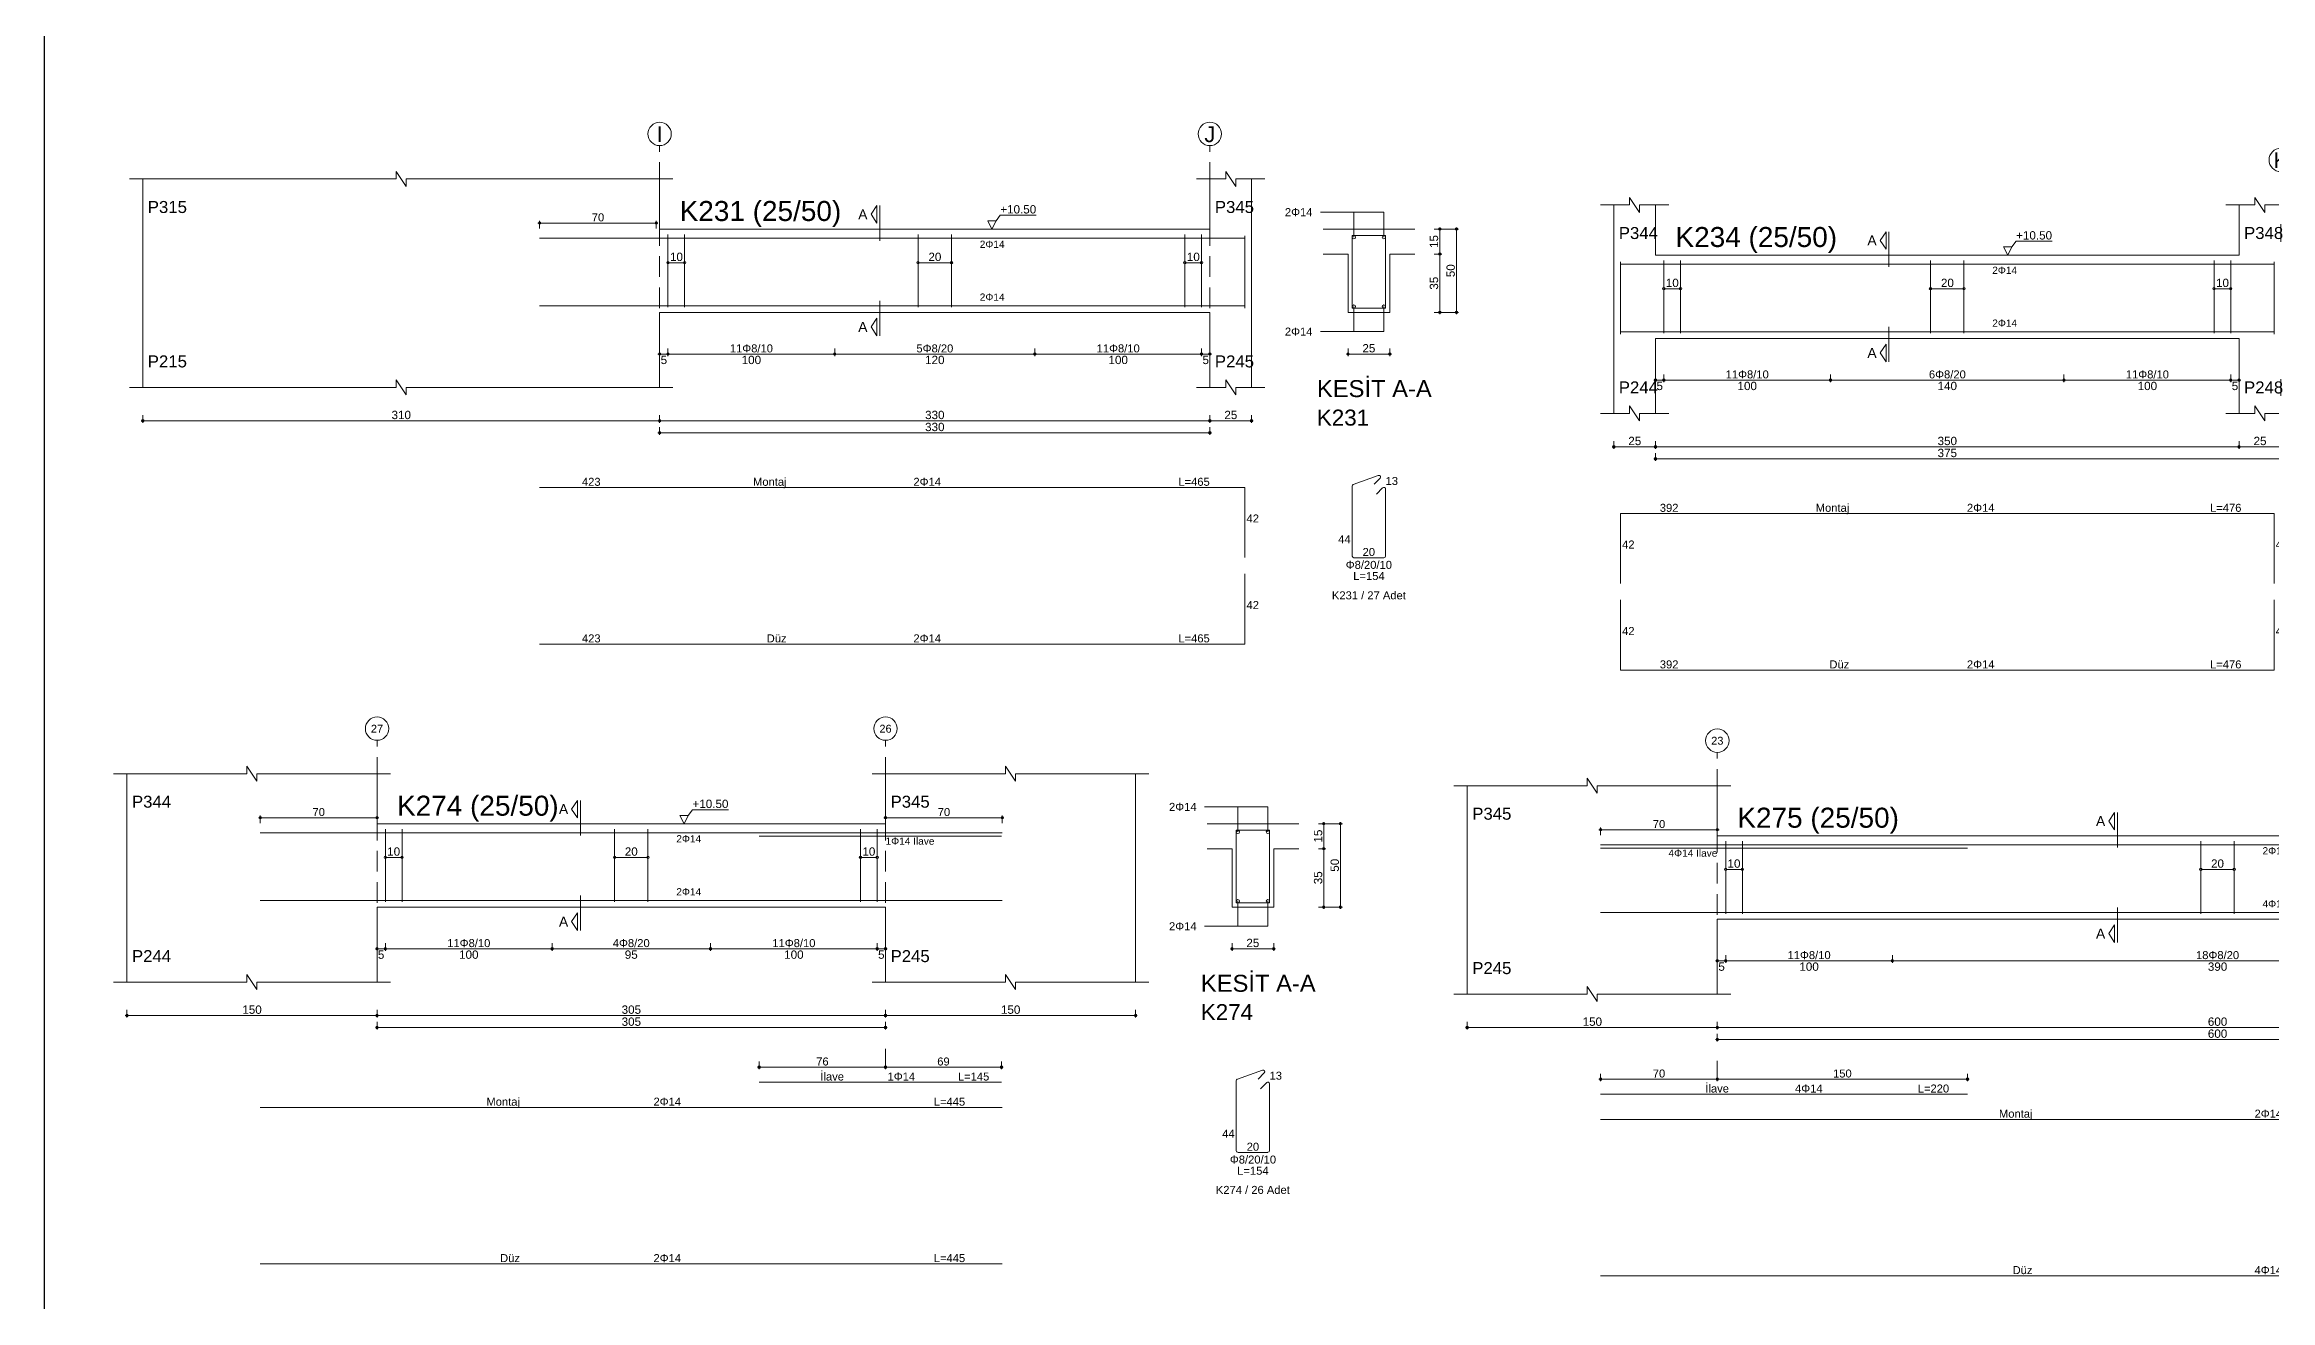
# Model space of a CAD drawing. Header units: millimetres. Extents: x 23801 to 80069, y 9628 to 14137.
# Drawn here: x 56325 to 58328, y 10728 to 11858 of the extents above; entities that cross this region are included whole.
import ezdxf

# ---------------------------------------------------------------- set-up
doc = ezdxf.new("R2010")
doc.units = ezdxf.units.MM
doc.linetypes.add('DASHDOT2', pattern=[12.7, 6.35, -3.175, 0, -3.175])
doc.linetypes.add('DASHED4', pattern=[18.75, 12.5, -6.25])
doc.layers.add('aks', color=251, linetype='DASHDOT2', lineweight=35)
for name, color, linetype in [('Donatı Topl. Uzun. Yazısı', 7, 'Continuous'), ('Donatı Uz. Yazısı', 7, 'Continuous'), ('Donatı Yazısı', 7, 'Continuous'), ('Donatı Çizgisi', 7, 'Continuous'), ('Kiriş', 7, 'Continuous'), ('Standart', 7, 'Continuous'), ('Ölçülendirme', 7, 'Continuous')]:
    doc.layers.add(name, color=color, linetype=linetype)
doc.styles.add('arial_1_18', font='arial.ttf', dxfattribs={"height": 0.2})

# ---------------------------------------------------------------- blocks, each defined once
blk = doc.blocks.new('IDE668Entity7475')
at = {"layer": 'aks', "color": 30, "linetype": 'DASHED4', "lineweight": 5}
for points in [[(15706.7, 2001.7), (15706.7, 2136.7)], [(16036.7, 2001.7), (16036.7, 2136.7)]]:
    blk.add_lwpolyline(points, dxfattribs=at)
at = {"layer": 'aks', "color": 1, "linetype": 'Continuous', "lineweight": 5}
for centre in [(15706.7, 2143.7), (16036.7, 2143.7)]:
    blk.add_circle(centre, 7, dxfattribs=at)
at = {"layer": 'Donatı Çizgisi', "color": 5, "linetype": 'Continuous', "lineweight": 5}
for points in [[(15711.7, 2039.9), (15711.7, 2083.5)], [(15721.7, 2039.9), (15721.7, 2083.5)], [(15861.7, 2039.9), (15861.7, 2083.5)], [(15881.7, 2039.9), (15881.7, 2083.5)], [(16021.7, 2039.9), (16021.7, 2083.5)], [(16031.7, 2039.9), (16031.7, 2083.5)], [(16057.7, 2039.3), (16057.7, 2082.7)], [(16122.1, 2039.2), (16122.1, 2082.8)], [(16122.1, 2082.8), (16142.1, 2082.8)], [(16142.1, 2039.2), (16142.1, 2082.8)], [(15634.7, 2081.3), (16057.7, 2081.3)], [(15634.7, 2040.7), (16057.7, 2040.7)], [(16122.1, 2039.2), (16142.1, 2039.2)], [(16122.7, 1933.4), (16137.7, 1938.9)], [(16135.2, 1933.6), (16138.8, 1937.2)], [(15634.7, 1931.7), (16057.7, 1931.7)], [(16057.7, 1889.7), (16057.7, 1931.7)], [(16122.1, 1890.6), (16122.1, 1932.5)], [(16136.6, 1927.7), (16140.3, 1931.5)], [(16142.1, 1890.6), (16142.1, 1930.7)], [(16123.1, 1889.6), (16141.1, 1889.6)], [(16057.7, 1837.8), (16057.7, 1879.9)], [(15634.7, 1837.8), (16057.7, 1837.8)]]:
    blk.add_lwpolyline(points, dxfattribs=at)
for centre in [(16123.1, 2081.8), (16141.1, 2081.8), (16123.1, 2040.2), (16141.1, 2040.2)]:
    blk.add_circle(centre, 1, dxfattribs=at)
for centre, start, end in [((16138.1, 1937.9), 315, 110), ((16123.1, 1932.5), 110, 180), ((16141.1, 1930.7), 0, 135), ((16123.1, 1890.6), 180, 270), ((16141.1, 1890.6), 270, 0)]:
    blk.add_arc(centre, 1.02, start, end, dxfattribs=at)
at = {"layer": 'Kiriş', "color": 1, "linetype": 'Continuous', "lineweight": 5}
for points in [[(15388.7, 2116.7), (15548.7, 2116.7)], [(15396.7, 1991.7), (15396.7, 2116.7)], [(15548.7, 2116.7), (15548.7, 2121.2)], [(15554.7, 2112.2), (15548.7, 2121.2)], [(15554.7, 2112.2), (15554.7, 2116.7)], [(15554.7, 2116.7), (15714.7, 2116.7)], [(15706.7, 2086.7), (15706.7, 2116.7)], [(16028.7, 2116.7), (16046.2, 2116.7)], [(16036.7, 2086.7), (16036.7, 2116.7)], [(16046.2, 2116.7), (16046.2, 2121.2)], [(16052.2, 2112.2), (16046.2, 2121.2)], [(16052.2, 2116.7), (16069.7, 2116.7)], [(16052.2, 2112.2), (16052.2, 2116.7)], [(16061.7, 1991.7), (16061.7, 2116.7)], [(15706.7, 2086.7), (16036.7, 2086.7)], [(16104.6, 2086.7), (16159.6, 2086.7)], [(16104.6, 2071.7), (16119.6, 2071.7)], [(16119.6, 2036.7), (16119.6, 2071.7)], [(16144.6, 2071.7), (16159.6, 2071.7)], [(16144.6, 2036.7), (16144.6, 2071.7)], [(15706.7, 2036.7), (16036.7, 2036.7)], [(15706.7, 1991.7), (15706.7, 2036.7)], [(16036.7, 1991.7), (16036.7, 2036.7)], [(16119.6, 2036.7), (16144.6, 2036.7)], [(15388.7, 1991.7), (15548.7, 1991.7)], [(15554.7, 1987.2), (15548.7, 1996.2)], [(15548.7, 1991.7), (15548.7, 1996.2)], [(15554.7, 1991.7), (15714.7, 1991.7)], [(15554.7, 1987.2), (15554.7, 1991.7)], [(16028.7, 1991.7), (16046.2, 1991.7)], [(16052.2, 1987.2), (16046.2, 1996.2)], [(16046.2, 1991.7), (16046.2, 1996.2)], [(16052.2, 1991.7), (16069.7, 1991.7)], [(16052.2, 1987.2), (16052.2, 1991.7)]]:
    blk.add_lwpolyline(points, dxfattribs=at)
at = {"layer": 'Ölçülendirme', "color": 1, "linetype": 'Continuous', "lineweight": 5}
for points in [[(15833.5, 2095.5), (15837, 2100.7)], [(15837, 2090.2), (15837, 2100.7)], [(15838.7, 2079.7), (15838.7, 2100.7)], [(16103.1, 2096.8), (16141.1, 2096.8)], [(16123.1, 2081.8), (16123.1, 2096.8)], [(16141.1, 2081.8), (16141.1, 2096.8)], [(15633.7, 2090.3), (15705.7, 2090.3)], [(15634.7, 2087.1), (15634.7, 2091.6)], [(15704.7, 2087.1), (15704.7, 2091.6)], [(15837, 2090.2), (15833.5, 2095.5)], [(15906, 2086.7), (15903.5, 2091.7)], [(15903.5, 2091.7), (15908.5, 2091.7)], [(15908.5, 2091.7), (15906, 2086.7)], [(15906, 2086.7), (15906, 2086.7)], [(15908.5, 2091.7), (15911, 2095)], [(15911, 2095), (15932.5, 2095)], [(16171.3, 2086.7), (16185.8, 2086.7)], [(16174.6, 2035.7), (16174.6, 2087.7)], [(16184.6, 2035.7), (16184.6, 2087.7)], [(16171.3, 2071.7), (16175.8, 2071.7)], [(15711.7, 2066.5), (15721.7, 2066.5)], [(15861.7, 2066.5), (15881.7, 2066.5)], [(16021.7, 2066.5), (16031.7, 2066.5)], [(15838.7, 2022.7), (15838.7, 2043.7)], [(15833.5, 2028), (15837, 2033.2)], [(15837, 2022.7), (15837, 2033.2)], [(16123.1, 2025.2), (16123.1, 2040.2)], [(16141.1, 2025.2), (16141.1, 2040.2)], [(16171.3, 2036.7), (16185.8, 2036.7)], [(15837, 2022.7), (15833.5, 2028)], [(16103.1, 2025.2), (16141.1, 2025.2)], [(15705.7, 2011.7), (16037.7, 2011.7)], [(15706.7, 2010.5), (15706.7, 2015)], [(15711.7, 2010.5), (15711.7, 2015)], [(15811.7, 2010.5), (15811.7, 2015)], [(15931.7, 2010.5), (15931.7, 2015)], [(16031.7, 2010.5), (16031.7, 2015)], [(16036.7, 2010.5), (16036.7, 2015)], [(16118.6, 2011.7), (16145.6, 2011.7)], [(16119.6, 2010.5), (16119.6, 2015)], [(16144.6, 2010.5), (16144.6, 2015)], [(15395.7, 1971.7), (16062.7, 1971.7)], [(15396.7, 1970.5), (15396.7, 1975)], [(15705.7, 1964.5), (16037.7, 1964.5)], [(15706.7, 1970.5), (15706.7, 1975)], [(15706.7, 1963.3), (15706.7, 1967.8)], [(16036.7, 1970.5), (16036.7, 1975)], [(16036.7, 1963.3), (16036.7, 1967.8)], [(16061.7, 1970.5), (16061.7, 1975)]]:
    blk.add_lwpolyline(points, dxfattribs=at)
for centre in [(15634.7, 2090.3), (15704.7, 2090.3), (16174.6, 2086.7), (16184.6, 2086.7), (16174.6, 2071.7), (15711.7, 2066.5), (15721.7, 2066.5), (15861.7, 2066.5), (15881.7, 2066.5), (16021.7, 2066.5), (16031.7, 2066.5), (16174.6, 2036.7), (16184.6, 2036.7), (15706.7, 2011.7), (15711.7, 2011.7), (15711.7, 2011.7), (15811.7, 2011.7), (15811.7, 2011.7), (15931.7, 2011.7), (15931.7, 2011.7), (16031.7, 2011.7), (16031.7, 2011.7), (16036.7, 2011.7), (16119.6, 2011.7), (16144.6, 2011.7), (15396.7, 1971.7), (15706.7, 1971.7), (15706.7, 1971.7), (15706.7, 1964.5), (16036.7, 1971.7), (16036.7, 1971.7), (16036.7, 1964.5), (16061.7, 1971.7)]:
    blk.add_circle(centre, 0.75, dxfattribs=at)
at = {"layer": 'aks', "color": 1, "linetype": 'Continuous', "lineweight": 5, "style": 'arial_1_18'}
for s, p in [('I', (15704.9, 2138.8)), ('J', (16033.4, 2138.8))]:
    blk.add_text(s, height=9.45, dxfattribs=at).set_placement(p)
at = {"layer": 'Donatı Topl. Uzun. Yazısı', "color": 1, "linetype": 'Continuous', "lineweight": 5, "style": 'arial_1_18'}
for s, p in [('L=465', (16017.8, 1932.7)), ('L=154', (16122.7, 1876.2)), ('L=465', (16017.8, 1838.8))]:
    blk.add_text(s, height=4.8, dxfattribs=at).set_placement(p)
at = {"layer": 'Donatı Uz. Yazısı', "color": 1, "linetype": 'Continuous', "lineweight": 5, "style": 'arial_1_18'}
for s, p in [('423', (15660.1, 1932.7)), ('13', (16142.1, 1933.2)), ('42', (16058.7, 1910.7)), ('44', (16113.7, 1898.3)), ('20', (16128.3, 1890.6)), ('42', (16058.7, 1858.8)), ('423', (15660.1, 1838.8))]:
    blk.add_text(s, height=4.8, dxfattribs=at).set_placement(p)
at = {"layer": 'Donatı Yazısı', "color": 5, "linetype": 'Continuous', "lineweight": 5, "style": 'arial_1_18'}
for s, p in [('2Φ14', (16081.7, 2094.4)), ('2Φ14', (16081.7, 2022.8)), ('2Φ14', (15858.9, 1932.7)), ('Φ8/20/10', (16118.2, 1882.9)), ('K231 / 27 Adet', (16109.9, 1864.6)), ('2Φ14', (15858.9, 1838.8))]:
    blk.add_text(s, height=4.8, dxfattribs=at).set_placement(p)
for p in [(15898.7, 2075.4), (15898.7, 2043.7)]:
    blk.add_text('2Φ14', height=4.32, rotation=360, dxfattribs=at).set_placement(p)
at = {"layer": 'Donatı Yazısı', "color": 1, "linetype": 'Continuous', "lineweight": 5, "style": 'arial_1_18'}
for s, p in [('Montaj', (15762.7, 1932.7)), ('Düz', (15770.9, 1838.8))]:
    blk.add_text(s, height=4.8, dxfattribs=at).set_placement(p)
at = {"layer": 'Kiriş', "color": 1, "linetype": 'Continuous', "lineweight": 5, "style": 'arial_1_18'}
for s, height, p in [('P315', 7.2, (15399.7, 2096.3)), ('K231 (25/50)', 12, (15718.7, 2091.5)), ('P345', 7.2, (16039.7, 2096.3)), ('P215', 7.2, (15399.7, 2003.7)), ('P245', 7.2, (16039.7, 2003.7)), ('KESİT A-A', 10.2, (16100.9, 1985.9)), ('K231', 9.6, (16100.9, 1968.8))]:
    blk.add_text(s, height=height, dxfattribs=at).set_placement(p)
at = {"layer": 'Ölçülendirme', "color": 1, "linetype": 'Continuous', "lineweight": 5, "style": 'arial_1_18'}
for s, height, p in [('70', 4.8, (15666, 2091.3)), ('A', 5.95, (15825.8, 2092.5)), ('+10.50', 5, (15911, 2096)), ('A', 5.95, (15825.8, 2025)), ('25', 5, (16128.2, 2012.7)), ('5', 5, (15707.3, 2005.7)), ('100', 5, (15755.9, 2005.7)), ('120', 5, (15865.9, 2005.7)), ('100', 5, (15975.9, 2005.7)), ('5', 5, (16032.3, 2005.7)), ('310', 5, (15545.9, 1972.7)), ('330', 5, (15865.9, 1972.7)), ('25', 5, (16045.4, 1972.7)), ('330', 5, (15865.9, 1965.5))]:
    blk.add_text(s, height=height, dxfattribs=at).set_placement(p)
for s, rotation, p in [('15', 90, (16173.6, 2075.3)), ('10', 360, (15712.9, 2067.5)), ('20', 360, (15867.9, 2067.5)), ('10', 360, (16022.9, 2067.5)), ('35', 90, (16173.6, 2050.3)), ('50', 90, (16183.6, 2057.8))]:
    blk.add_text(s, height=5, rotation=rotation, dxfattribs=at).set_placement(p)
at = {"layer": 'Ölçülendirme', "color": 5, "linetype": 'Continuous', "lineweight": 5, "style": 'arial_1_18'}
for s, p in [('11Φ8/10', (15748.8, 2012.7)), ('5Φ8/20', (15860.7, 2012.7)), ('11Φ8/10', (15968.8, 2012.7))]:
    blk.add_text(s, height=4.8, dxfattribs=at).set_placement(p)
blk = doc.blocks.new('IDE668Entity7476')
at = {"layer": 'aks', "color": 30, "linetype": 'DASHED4', "lineweight": 5}
blk.add_lwpolyline([(16605.9, 2001.7), (16605.9, 2136.7)], dxfattribs=at)
at = {"layer": 'aks', "color": 1, "linetype": 'Continuous', "lineweight": 5}
blk.add_circle((16605.9, 2143.7), 7, dxfattribs=at)
at = {"layer": 'Donatı Çizgisi', "color": 5, "linetype": 'Continuous', "lineweight": 5}
for points in [[(16209.9, 2039.3), (16209.9, 2082.7)], [(16235.9, 2039.9), (16235.9, 2083.5)], [(16245.9, 2039.9), (16245.9, 2083.5)], [(16395.9, 2039.9), (16395.9, 2083.5)], [(16415.9, 2039.9), (16415.9, 2083.5)], [(16565.9, 2039.9), (16565.9, 2083.5)], [(16575.9, 2039.9), (16575.9, 2083.5)], [(16601.9, 2039.3), (16601.9, 2082.7)], [(16666.3, 2039.2), (16666.3, 2082.8)], [(16666.3, 2082.8), (16686.3, 2082.8)], [(16686.3, 2039.2), (16686.3, 2082.8)], [(16209.9, 2081.3), (16601.9, 2081.3)], [(16209.9, 2040.7), (16601.9, 2040.7)], [(16666.3, 2039.2), (16686.3, 2039.2)], [(16666.9, 1933.4), (16682, 1938.9)], [(16679.4, 1933.6), (16683, 1937.2)], [(16209.9, 1889.7), (16209.9, 1931.7)], [(16209.9, 1931.7), (16601.9, 1931.7)], [(16601.9, 1889.7), (16601.9, 1931.7)], [(16666.3, 1890.6), (16666.3, 1932.5)], [(16680.8, 1927.7), (16684.5, 1931.5)], [(16686.3, 1890.6), (16686.3, 1930.7)], [(16667.3, 1889.6), (16685.3, 1889.6)], [(16209.9, 1837.8), (16209.9, 1879.9)], [(16601.9, 1837.8), (16601.9, 1879.9)], [(16209.9, 1837.8), (16601.9, 1837.8)]]:
    blk.add_lwpolyline(points, dxfattribs=at)
for centre in [(16667.3, 2081.8), (16685.3, 2081.8), (16667.3, 2040.2), (16685.3, 2040.2)]:
    blk.add_circle(centre, 1, dxfattribs=at)
for centre, start, end in [((16682.3, 1937.9), 315, 110), ((16667.3, 1932.5), 110, 180), ((16685.3, 1930.7), 0, 135), ((16667.3, 1890.6), 180, 270), ((16685.3, 1890.6), 270, 0)]:
    blk.add_arc(centre, 1.02, start, end, dxfattribs=at)
at = {"layer": 'Kiriş', "color": 1, "linetype": 'Continuous', "lineweight": 5}
for points in [[(16197.9, 2116.7), (16215.4, 2116.7)], [(16205.9, 1991.7), (16205.9, 2116.7)], [(16215.4, 2116.7), (16215.4, 2121.2)], [(16221.4, 2112.2), (16215.4, 2121.2)], [(16221.4, 2112.2), (16221.4, 2116.7)], [(16221.4, 2116.7), (16238.9, 2116.7)], [(16230.9, 2086.7), (16230.9, 2116.7)], [(16572.9, 2116.7), (16590.4, 2116.7)], [(16580.9, 2086.7), (16580.9, 2116.7)], [(16590.4, 2116.7), (16590.4, 2121.2)], [(16596.4, 2112.2), (16590.4, 2121.2)], [(16596.4, 2116.7), (16613.9, 2116.7)], [(16596.4, 2112.2), (16596.4, 2116.7)], [(16605.9, 1991.7), (16605.9, 2116.7)], [(16230.9, 2086.7), (16580.9, 2086.7)], [(16648.8, 2086.7), (16703.8, 2086.7)], [(16648.8, 2071.7), (16663.8, 2071.7)], [(16663.8, 2036.7), (16663.8, 2071.7)], [(16688.8, 2071.7), (16703.8, 2071.7)], [(16688.8, 2036.7), (16688.8, 2071.7)], [(16230.9, 2036.7), (16580.9, 2036.7)], [(16230.9, 1991.7), (16230.9, 2036.7)], [(16580.9, 1991.7), (16580.9, 2036.7)], [(16663.8, 2036.7), (16688.8, 2036.7)], [(16197.9, 1991.7), (16215.4, 1991.7)], [(16221.4, 1987.2), (16215.4, 1996.2)], [(16215.4, 1991.7), (16215.4, 1996.2)], [(16221.4, 1991.7), (16238.9, 1991.7)], [(16221.4, 1987.2), (16221.4, 1991.7)], [(16572.9, 1991.7), (16590.4, 1991.7)], [(16596.4, 1987.2), (16590.4, 1996.2)], [(16590.4, 1991.7), (16590.4, 1996.2)], [(16596.4, 1991.7), (16613.9, 1991.7)], [(16596.4, 1987.2), (16596.4, 1991.7)]]:
    blk.add_lwpolyline(points, dxfattribs=at)
at = {"layer": 'Ölçülendirme', "color": 1, "linetype": 'Continuous', "lineweight": 5}
for points in [[(16365.7, 2095.5), (16369.2, 2100.7)], [(16369.2, 2090.2), (16369.2, 2100.7)], [(16370.9, 2079.7), (16370.9, 2100.7)], [(16647.3, 2096.8), (16685.3, 2096.8)], [(16667.3, 2081.8), (16667.3, 2096.8)], [(16685.3, 2081.8), (16685.3, 2096.8)], [(16369.2, 2090.2), (16365.7, 2095.5)], [(16442.2, 2086.7), (16439.7, 2091.7)], [(16439.7, 2091.7), (16444.7, 2091.7)], [(16444.7, 2091.7), (16442.2, 2086.7)], [(16442.2, 2086.7), (16442.2, 2086.7)], [(16444.7, 2091.7), (16447.2, 2095)], [(16447.2, 2095), (16468.8, 2095)], [(16715.5, 2086.7), (16730, 2086.7)], [(16718.8, 2035.7), (16718.8, 2087.7)], [(16728.8, 2035.7), (16728.8, 2087.7)], [(16715.5, 2071.7), (16720, 2071.7)], [(16235.9, 2066.5), (16245.9, 2066.5)], [(16395.9, 2066.5), (16415.9, 2066.5)], [(16565.9, 2066.5), (16575.9, 2066.5)], [(16370.9, 2022.7), (16370.9, 2043.7)], [(16365.7, 2028), (16369.2, 2033.2)], [(16369.2, 2022.7), (16369.2, 2033.2)], [(16667.3, 2025.2), (16667.3, 2040.2)], [(16685.3, 2025.2), (16685.3, 2040.2)], [(16715.5, 2036.7), (16730, 2036.7)], [(16369.2, 2022.7), (16365.7, 2028)], [(16647.3, 2025.2), (16685.3, 2025.2)], [(16229.9, 2011.7), (16581.9, 2011.7)], [(16230.9, 2010.5), (16230.9, 2015)], [(16235.9, 2010.5), (16235.9, 2015)], [(16335.9, 2010.5), (16335.9, 2015)], [(16475.9, 2010.5), (16475.9, 2015)], [(16575.9, 2010.5), (16575.9, 2015)], [(16580.9, 2010.5), (16580.9, 2015)], [(16662.8, 2011.7), (16689.8, 2011.7)], [(16663.8, 2010.5), (16663.8, 2015)], [(16688.8, 2010.5), (16688.8, 2015)], [(16204.9, 1971.7), (16606.9, 1971.7)], [(16205.9, 1970.5), (16205.9, 1975)], [(16229.9, 1964.5), (16606.9, 1964.5)], [(16230.9, 1970.5), (16230.9, 1975)], [(16230.9, 1963.3), (16230.9, 1967.8)], [(16580.9, 1970.5), (16580.9, 1975)], [(16605.9, 1970.5), (16605.9, 1975)], [(16605.9, 1963.3), (16605.9, 1967.8)]]:
    blk.add_lwpolyline(points, dxfattribs=at)
for centre in [(16718.8, 2086.7), (16728.8, 2086.7), (16718.8, 2071.7), (16235.9, 2066.5), (16245.9, 2066.5), (16395.9, 2066.5), (16415.9, 2066.5), (16565.9, 2066.5), (16575.9, 2066.5), (16718.8, 2036.7), (16728.8, 2036.7), (16230.9, 2011.7), (16235.9, 2011.7), (16235.9, 2011.7), (16335.9, 2011.7), (16335.9, 2011.7), (16475.9, 2011.7), (16475.9, 2011.7), (16575.9, 2011.7), (16575.9, 2011.7), (16580.9, 2011.7), (16663.8, 2011.7), (16688.8, 2011.7), (16205.9, 1971.7), (16230.9, 1971.7), (16230.9, 1971.7), (16230.9, 1964.5), (16580.9, 1971.7), (16580.9, 1971.7), (16605.9, 1971.7), (16605.9, 1964.5)]:
    blk.add_circle(centre, 0.75, dxfattribs=at)
at = {"layer": 'aks', "color": 1, "linetype": 'Continuous', "lineweight": 5, "style": 'arial_1_18'}
blk.add_text('K', height=9.45, dxfattribs=at).set_placement((16601.5, 2138.8))
at = {"layer": 'Donatı Topl. Uzun. Yazısı', "color": 1, "linetype": 'Continuous', "lineweight": 5, "style": 'arial_1_18'}
for s, p in [('L=476', (16563.5, 1932.7)), ('L=154', (16666.9, 1876.2)), ('L=476', (16563.5, 1838.8))]:
    blk.add_text(s, height=4.8, dxfattribs=at).set_placement(p)
at = {"layer": 'Donatı Uz. Yazısı', "color": 1, "linetype": 'Continuous', "lineweight": 5, "style": 'arial_1_18'}
for s, p in [('392', (16233.5, 1932.7)), ('13', (16686.3, 1933.2)), ('42', (16210.9, 1910.7)), ('42', (16602.9, 1910.7)), ('44', (16657.9, 1898.3)), ('20', (16672.5, 1890.6)), ('42', (16210.9, 1858.8)), ('42', (16602.9, 1858.8)), ('392', (16233.5, 1838.8))]:
    blk.add_text(s, height=4.8, dxfattribs=at).set_placement(p)
at = {"layer": 'Donatı Yazısı', "color": 5, "linetype": 'Continuous', "lineweight": 5, "style": 'arial_1_18'}
for s, p in [('2Φ14', (16625.9, 2094.4)), ('2Φ14', (16625.9, 2022.8)), ('2Φ14', (16417.7, 1932.7)), ('Φ8/20/10', (16662.4, 1882.9)), ('K234 / 28 Adet', (16654.1, 1864.6)), ('2Φ14', (16417.7, 1838.8))]:
    blk.add_text(s, height=4.8, dxfattribs=at).set_placement(p)
for p in [(16432.9, 2075.4), (16432.9, 2043.7)]:
    blk.add_text('2Φ14', height=4.32, rotation=360, dxfattribs=at).set_placement(p)
at = {"layer": 'Donatı Yazısı', "color": 1, "linetype": 'Continuous', "lineweight": 5, "style": 'arial_1_18'}
for s, p in [('Montaj', (16327, 1932.7)), ('Düz', (16335.2, 1838.8))]:
    blk.add_text(s, height=4.8, dxfattribs=at).set_placement(p)
at = {"layer": 'Kiriş', "color": 1, "linetype": 'Continuous', "lineweight": 5, "style": 'arial_1_18'}
for s, height, p in [('P344', 7.2, (16208.9, 2096.3)), ('K234 (25/50)', 12, (16242.9, 2091.5)), ('P348', 7.2, (16583.9, 2096.3)), ('P244', 7.2, (16208.9, 2003.7)), ('P248', 7.2, (16583.9, 2003.7)), ('KESİT A-A', 10.2, (16645.1, 1985.9)), ('K234', 9.6, (16645.1, 1968.8))]:
    blk.add_text(s, height=height, dxfattribs=at).set_placement(p)
at = {"layer": 'Ölçülendirme', "color": 1, "linetype": 'Continuous', "lineweight": 5, "style": 'arial_1_18'}
for s, height, p in [('A', 5.95, (16358, 2092.5)), ('+10.50', 5, (16447.2, 2096)), ('A', 5.95, (16358, 2025)), ('25', 5, (16672.4, 2012.7)), ('5', 5, (16231.5, 2005.7)), ('100', 5, (16280.1, 2005.7)), ('140', 5, (16400.1, 2005.7)), ('100', 5, (16520.1, 2005.7)), ('5', 5, (16576.5, 2005.7)), ('25', 5, (16214.6, 1972.7)), ('350', 5, (16400.1, 1972.7)), ('25', 5, (16589.6, 1972.7)), ('375', 5, (16400.1, 1965.5))]:
    blk.add_text(s, height=height, dxfattribs=at).set_placement(p)
for s, rotation, p in [('15', 90, (16717.8, 2075.3)), ('10', 360, (16237.1, 2067.5)), ('20', 360, (16402.1, 2067.5)), ('10', 360, (16567.1, 2067.5)), ('35', 90, (16717.8, 2050.3)), ('50', 90, (16727.8, 2057.8))]:
    blk.add_text(s, height=5, rotation=rotation, dxfattribs=at).set_placement(p)
at = {"layer": 'Ölçülendirme', "color": 5, "linetype": 'Continuous', "lineweight": 5, "style": 'arial_1_18'}
for s, p in [('11Φ8/10', (16273, 2012.7)), ('6Φ8/20', (16394.9, 2012.7)), ('11Φ8/10', (16513, 2012.7))]:
    blk.add_text(s, height=4.8, dxfattribs=at).set_placement(p)
blk = doc.blocks.new('IDE668Entity7506')
at = {"layer": 'aks', "color": 30, "linetype": 'DASHED4', "lineweight": 5}
for points in [[(16141.6, 1648.6), (16141.6, 1783.6)], [(16446.6, 1648.6), (16446.6, 1783.6)], [(16446.6, 1587.6), (16446.6, 1598.6)]]:
    blk.add_lwpolyline(points, dxfattribs=at)
at = {"layer": 'aks', "color": 1, "linetype": 'Continuous', "lineweight": 5}
for centre in [(16141.6, 1790.6), (16446.6, 1790.6)]:
    blk.add_circle(centre, 7, dxfattribs=at)
at = {"layer": 'Donatı Çizgisi', "color": 5, "linetype": 'Continuous', "lineweight": 5}
for points in [[(16071.6, 1728.2), (16516.6, 1728.2)], [(16146.6, 1686.8), (16146.6, 1730.4)], [(16156.6, 1686.8), (16156.6, 1730.4)], [(16284.1, 1686.8), (16284.1, 1730.4)], [(16304.1, 1686.8), (16304.1, 1730.4)], [(16370.8, 1726.2), (16516.1, 1726.2)], [(16431.6, 1686.8), (16431.6, 1730.4)], [(16441.6, 1686.8), (16441.6, 1730.4)], [(16656.9, 1686.1), (16656.9, 1729.7)], [(16656.9, 1729.7), (16676.9, 1729.7)], [(16676.9, 1686.1), (16676.9, 1729.7)], [(16071.6, 1687.6), (16516.6, 1687.6)], [(16656.9, 1686.1), (16676.9, 1686.1)], [(16370.8, 1578.6), (16516.1, 1578.6)], [(16656.9, 1537.6), (16656.9, 1579.4)], [(16657.6, 1580.4), (16672.6, 1585.9)], [(16670, 1580.5), (16673.7, 1584.2)], [(16671.4, 1574.6), (16675.2, 1578.4)], [(16676.9, 1537.6), (16676.9, 1577.7)], [(16071.6, 1563.5), (16516.6, 1563.5)], [(16657.9, 1536.5), (16675.9, 1536.5)], [(16071.6, 1469.7), (16516.6, 1469.7)]]:
    blk.add_lwpolyline(points, dxfattribs=at)
for centre in [(16657.9, 1728.7), (16675.9, 1728.7), (16657.9, 1687.1), (16675.9, 1687.1)]:
    blk.add_circle(centre, 1, dxfattribs=at)
for centre, start, end in [((16657.9, 1579.4), 110, 180), ((16673, 1584.9), 315, 110), ((16675.9, 1577.7), 0, 135), ((16657.9, 1537.6), 180, 270), ((16675.9, 1537.6), 270, 0)]:
    blk.add_arc(centre, 1.02, start, end, dxfattribs=at)
at = {"layer": 'Kiriş', "color": 1, "linetype": 'Continuous', "lineweight": 5}
for points in [[(15983.6, 1763.6), (16063.6, 1763.6)], [(15991.6, 1638.6), (15991.6, 1763.6)], [(16063.6, 1763.6), (16063.6, 1768.1)], [(16069.6, 1759.1), (16063.6, 1768.1)], [(16069.6, 1759.1), (16069.6, 1763.6)], [(16069.6, 1763.6), (16149.6, 1763.6)], [(16141.6, 1733.6), (16141.6, 1763.6)], [(16438.6, 1763.6), (16518.6, 1763.6)], [(16446.6, 1733.6), (16446.6, 1763.6)], [(16518.6, 1763.6), (16518.6, 1768.1)], [(16524.6, 1759.1), (16518.6, 1768.1)], [(16524.6, 1763.6), (16604.6, 1763.6)], [(16524.6, 1759.1), (16524.6, 1763.6)], [(16596.6, 1638.6), (16596.6, 1763.6)], [(16141.6, 1733.6), (16446.6, 1733.6)], [(16639.4, 1733.6), (16694.4, 1733.6)], [(16639.4, 1718.6), (16654.4, 1718.6)], [(16654.4, 1683.6), (16654.4, 1718.6)], [(16679.4, 1718.6), (16694.4, 1718.6)], [(16679.4, 1683.6), (16679.4, 1718.6)], [(16141.6, 1683.6), (16446.6, 1683.6)], [(16141.6, 1638.6), (16141.6, 1683.6)], [(16446.6, 1638.6), (16446.6, 1683.6)], [(16654.4, 1683.6), (16679.4, 1683.6)], [(16069.6, 1634.1), (16063.6, 1643.1)], [(16063.6, 1638.6), (16063.6, 1643.1)], [(16524.6, 1634.1), (16518.6, 1643.1)], [(16518.6, 1638.6), (16518.6, 1643.1)], [(15983.6, 1638.6), (16063.6, 1638.6)], [(16069.6, 1638.6), (16149.6, 1638.6)], [(16069.6, 1634.1), (16069.6, 1638.6)], [(16438.6, 1638.6), (16518.6, 1638.6)], [(16524.6, 1638.6), (16604.6, 1638.6)], [(16524.6, 1634.1), (16524.6, 1638.6)]]:
    blk.add_lwpolyline(points, dxfattribs=at)
at = {"layer": 'Ölçülendirme', "color": 1, "linetype": 'Continuous', "lineweight": 5}
for points in [[(16070.6, 1737.2), (16142.6, 1737.2)], [(16071.6, 1734), (16071.6, 1738.5)], [(16141.6, 1734), (16141.6, 1738.5)], [(16258.3, 1742.4), (16261.8, 1747.6)], [(16261.8, 1737.1), (16258.3, 1742.4)], [(16261.8, 1737.1), (16261.8, 1747.6)], [(16263.6, 1726.6), (16263.6, 1747.6)], [(16325.8, 1733.6), (16323.3, 1738.6)], [(16323.3, 1738.6), (16328.3, 1738.6)], [(16328.3, 1738.6), (16325.8, 1733.6)], [(16328.3, 1738.6), (16330.8, 1742)], [(16330.8, 1742), (16352.4, 1742)], [(16445.6, 1737.2), (16517.6, 1737.2)], [(16446.6, 1734), (16446.6, 1738.5)], [(16516.6, 1734), (16516.6, 1738.5)], [(16637.9, 1743.7), (16675.9, 1743.7)], [(16657.9, 1728.7), (16657.9, 1743.7)], [(16675.9, 1728.7), (16675.9, 1743.7)], [(16325.8, 1733.6), (16325.8, 1733.6)], [(16706.2, 1733.6), (16720.7, 1733.6)], [(16709.4, 1682.6), (16709.4, 1734.6)], [(16719.4, 1682.6), (16719.4, 1734.6)], [(16146.6, 1713.4), (16156.6, 1713.4)], [(16284.1, 1713.4), (16304.1, 1713.4)], [(16431.6, 1713.4), (16441.6, 1713.4)], [(16706.2, 1718.6), (16710.7, 1718.6)], [(16263.6, 1669.6), (16263.6, 1690.6)], [(16657.9, 1672.1), (16657.9, 1687.1)], [(16675.9, 1672.1), (16675.9, 1687.1)], [(16706.2, 1683.6), (16720.7, 1683.6)], [(16258.3, 1674.9), (16261.8, 1680.1)], [(16261.8, 1669.6), (16258.3, 1674.9)], [(16261.8, 1669.6), (16261.8, 1680.1)], [(16637.9, 1672.1), (16675.9, 1672.1)], [(16140.6, 1658.6), (16447.6, 1658.6)], [(16141.6, 1657.4), (16141.6, 1661.9)], [(16146.6, 1657.4), (16146.6, 1661.9)], [(16246.6, 1657.4), (16246.6, 1661.9)], [(16341.6, 1657.4), (16341.6, 1661.9)], [(16441.6, 1657.4), (16441.6, 1661.9)], [(16446.6, 1657.4), (16446.6, 1661.9)], [(16653.4, 1658.6), (16680.4, 1658.6)], [(16654.4, 1657.4), (16654.4, 1661.9)], [(16679.4, 1657.4), (16679.4, 1661.9)], [(15990.6, 1618.6), (16597.6, 1618.6)], [(15991.6, 1617.4), (15991.6, 1621.9)], [(16141.6, 1617.4), (16141.6, 1621.9)], [(16446.6, 1617.4), (16446.6, 1621.9)], [(16596.6, 1617.4), (16596.6, 1621.9)], [(16140.6, 1611.4), (16447.6, 1611.4)], [(16141.6, 1610.2), (16141.6, 1614.7)], [(16446.6, 1610.2), (16446.6, 1614.7)], [(16370.8, 1586.4), (16370.8, 1590.9)], [(16446.6, 1586.4), (16446.6, 1590.9)], [(16446.6, 1586.4), (16446.6, 1590.9)], [(16516.1, 1586.4), (16516.1, 1590.9)], [(16369.8, 1587.6), (16447.6, 1587.6)], [(16445.6, 1587.6), (16517.1, 1587.6)]]:
    blk.add_lwpolyline(points, dxfattribs=at)
for centre in [(16071.6, 1737.2), (16141.6, 1737.2), (16446.6, 1737.2), (16516.6, 1737.2), (16709.4, 1733.6), (16719.4, 1733.6), (16146.6, 1713.4), (16156.6, 1713.4), (16284.1, 1713.4), (16304.1, 1713.4), (16431.6, 1713.4), (16441.6, 1713.4), (16709.4, 1718.6), (16709.4, 1683.6), (16719.4, 1683.6), (16141.6, 1658.6), (16146.6, 1658.6), (16146.6, 1658.6), (16246.6, 1658.6), (16246.6, 1658.6), (16341.6, 1658.6), (16341.6, 1658.6), (16441.6, 1658.6), (16441.6, 1658.6), (16446.6, 1658.6), (16654.4, 1658.6), (16679.4, 1658.6), (15991.6, 1618.6), (16141.6, 1618.6), (16141.6, 1618.6), (16446.6, 1618.6), (16446.6, 1618.6), (16596.6, 1618.6), (16141.6, 1611.4), (16446.6, 1611.4), (16370.8, 1587.6), (16446.6, 1587.6), (16446.6, 1587.6), (16516.1, 1587.6)]:
    blk.add_circle(centre, 0.75, dxfattribs=at)
at = {"layer": 'aks', "color": 1, "linetype": 'Continuous', "lineweight": 5, "style": 'arial_1_18'}
for s, p in [('27', (16137.9, 1788.2)), ('26', (16442.9, 1788.2))]:
    blk.add_text(s, height=4.73, dxfattribs=at).set_placement(p)
at = {"layer": 'Donatı Topl. Uzun. Yazısı', "color": 1, "linetype": 'Continuous', "lineweight": 5, "style": 'arial_1_18'}
for s, p in [('L=145', (16490, 1579.6)), ('L=445', (16475.5, 1564.5)), ('L=154', (16657.5, 1523.1)), ('L=445', (16475.5, 1470.7))]:
    blk.add_text(s, height=4.8, dxfattribs=at).set_placement(p)
at = {"layer": 'Donatı Uz. Yazısı', "color": 1, "linetype": 'Continuous', "lineweight": 5, "style": 'arial_1_18'}
for s, p in [('13', (16676.9, 1580.1)), ('44', (16648.5, 1545.3)), ('20', (16663.2, 1537.5))]:
    blk.add_text(s, height=4.8, dxfattribs=at).set_placement(p)
at = {"layer": 'Donatı Yazısı', "color": 5, "linetype": 'Continuous', "lineweight": 5, "style": 'arial_1_18'}
for s, height, p in [('2Φ14', 4.8, (16616.6, 1741.3)), ('1Φ14 İlave', 4.32, (16446.6, 1721)), ('2Φ14', 4.8, (16616.6, 1669.7)), ('1Φ14', 4.8, (16447.8, 1579.6)), ('2Φ14', 4.8, (16307.4, 1564.5)), ('Φ8/20/10', 4.8, (16653.1, 1529.8)), ('K274 / 26 Adet', 4.8, (16644.7, 1511.6)), ('2Φ14', 4.8, (16307.4, 1470.7))]:
    blk.add_text(s, height=height, dxfattribs=at).set_placement(p)
for p in [(16321.1, 1722.4), (16321.1, 1690.6)]:
    blk.add_text('2Φ14', height=4.32, rotation=360, dxfattribs=at).set_placement(p)
at = {"layer": 'Donatı Yazısı', "color": 1, "linetype": 'Continuous', "lineweight": 5, "style": 'arial_1_18'}
for s, p in [('İlave', (16407.5, 1579.6)), ('Montaj', (16207.2, 1564.5)), ('Düz', (16215.4, 1470.7))]:
    blk.add_text(s, height=4.8, dxfattribs=at).set_placement(p)
at = {"layer": 'Kiriş', "color": 1, "linetype": 'Continuous', "lineweight": 5, "style": 'arial_1_18'}
for s, height, p in [('P344', 7.2, (15994.6, 1743.2)), ('K274 (25/50)', 12, (16153.6, 1738.4)), ('P345', 7.2, (16449.6, 1743.2)), ('P244', 7.2, (15994.6, 1650.6)), ('P245', 7.2, (16449.6, 1650.6)), ('KESİT A-A', 10.2, (16635.7, 1632.8)), ('K274', 9.6, (16635.7, 1615.8))]:
    blk.add_text(s, height=height, dxfattribs=at).set_placement(p)
at = {"layer": 'Ölçülendirme', "color": 1, "linetype": 'Continuous', "lineweight": 5, "style": 'arial_1_18'}
for s, height, p in [('70', 4.8, (16102.9, 1738.2)), ('A', 5.95, (16250.7, 1739.4)), ('+10.50', 5, (16330.8, 1743)), ('70', 4.8, (16477.9, 1738.2)), ('A', 5.95, (16250.7, 1671.9)), ('5', 5, (16142.1, 1652.6)), ('100', 5, (16190.8, 1652.6)), ('95', 5, (16290.2, 1652.6)), ('100', 5, (16385.8, 1652.6)), ('5', 5, (16442.1, 1652.6)), ('25', 5, (16663, 1659.6)), ('150', 5, (16060.8, 1619.6)), ('305', 5, (16288.3, 1619.6)), ('305', 5, (16288.3, 1612.4)), ('150', 5, (16515.8, 1619.6))]:
    blk.add_text(s, height=height, dxfattribs=at).set_placement(p)
for s, rotation, p in [('15', 90, (16708.5, 1722.3)), ('10', 360, (16147.7, 1714.4)), ('20', 360, (16290.2, 1714.4)), ('10', 360, (16432.7, 1714.4)), ('50', 90, (16718.5, 1704.8)), ('35', 90, (16708.5, 1697.3))]:
    blk.add_text(s, height=5, rotation=rotation, dxfattribs=at).set_placement(p)
at = {"layer": 'Ölçülendirme', "color": 5, "linetype": 'Continuous', "lineweight": 5, "style": 'arial_1_18'}
for s, p in [('11Φ8/10', (16183.7, 1659.6)), ('4Φ8/20', (16283, 1659.6)), ('11Φ8/10', (16378.7, 1659.6)), ('76', (16405, 1588.6)), ('69', (16477.6, 1588.6))]:
    blk.add_text(s, height=4.8, dxfattribs=at).set_placement(p)
blk = doc.blocks.new('IDE668Entity7507')
at = {"layer": 'aks', "color": 30, "linetype": 'DASHED4', "lineweight": 5}
for points in [[(17138.2, 1648.6), (17138.2, 1783.6)], [(17738.2, 1648.6), (17738.2, 1783.6)], [(17138.2, 1587.6), (17138.2, 1598.6)], [(17738.2, 1587.6), (17738.2, 1598.6)]]:
    blk.add_lwpolyline(points, dxfattribs=at)
at = {"layer": 'aks', "color": 1, "linetype": 'Continuous', "lineweight": 5}
for centre in [(17138.2, 1790.6), (17738.2, 1790.6)]:
    blk.add_circle(centre, 7, dxfattribs=at)
at = {"layer": 'Donatı Çizgisi', "color": 5, "linetype": 'Continuous', "lineweight": 5}
for points in [[(17068.2, 1728.2), (17808.2, 1728.2)], [(17068.2, 1726.2), (17288.2, 1726.2)], [(17143.2, 1686.8), (17143.2, 1730.4)], [(17153.2, 1686.8), (17153.2, 1730.4)], [(17428.2, 1686.8), (17428.2, 1730.4)], [(17448.2, 1686.8), (17448.2, 1730.4)], [(17588.2, 1726.2), (17808.2, 1726.2)], [(17723.2, 1686.8), (17723.2, 1730.4)], [(17733.2, 1686.8), (17733.2, 1730.4)], [(17948.5, 1686.1), (17948.5, 1729.7)], [(17948.5, 1729.7), (17968.5, 1729.7)], [(17968.5, 1686.1), (17968.5, 1729.7)], [(17068.2, 1687.6), (17808.2, 1687.6)], [(17948.5, 1686.1), (17968.5, 1686.1)], [(17068.2, 1578.6), (17288.2, 1578.6)], [(17588.2, 1578.6), (17808.2, 1578.6)], [(17948.5, 1537.6), (17948.5, 1579.4)], [(17949.2, 1580.4), (17964.2, 1585.9)], [(17961.7, 1580.5), (17965.3, 1584.2)], [(17963, 1574.6), (17966.8, 1578.4)], [(17968.5, 1537.6), (17968.5, 1577.7)], [(17068.2, 1563.5), (17808.2, 1563.5)], [(17949.6, 1536.5), (17967.5, 1536.5)], [(17068.2, 1469.7), (17808.2, 1469.7)]]:
    blk.add_lwpolyline(points, dxfattribs=at)
for centre in [(17949.5, 1728.7), (17967.5, 1728.7), (17949.5, 1687.1), (17955.5, 1687.1), (17961.5, 1687.1), (17967.5, 1687.1)]:
    blk.add_circle(centre, 1, dxfattribs=at)
for centre, start, end in [((17949.6, 1579.4), 110, 180), ((17964.6, 1584.9), 315, 110), ((17967.5, 1577.7), 0, 135), ((17949.6, 1537.6), 180, 270), ((17967.5, 1537.6), 270, 0)]:
    blk.add_arc(centre, 1.02, start, end, dxfattribs=at)
at = {"layer": 'Kiriş', "color": 1, "linetype": 'Continuous', "lineweight": 5}
for points in [[(16980.2, 1763.6), (17060.2, 1763.6)], [(16988.2, 1638.6), (16988.2, 1763.6)], [(17060.2, 1763.6), (17060.2, 1768.1)], [(17066.2, 1759.1), (17060.2, 1768.1)], [(17066.2, 1759.1), (17066.2, 1763.6)], [(17066.2, 1763.6), (17146.2, 1763.6)], [(17138.2, 1733.6), (17138.2, 1763.6)], [(17730.2, 1763.6), (17810.2, 1763.6)], [(17738.2, 1733.6), (17738.2, 1763.6)], [(17810.2, 1763.6), (17810.2, 1768.1)], [(17816.2, 1759.1), (17810.2, 1768.1)], [(17816.2, 1763.6), (17896.2, 1763.6)], [(17816.2, 1759.1), (17816.2, 1763.6)], [(17888.2, 1638.6), (17888.2, 1763.6)], [(17138.2, 1733.6), (17738.2, 1733.6)], [(17931, 1733.6), (17986, 1733.6)], [(17931, 1718.6), (17946, 1718.6)], [(17946, 1683.6), (17946, 1718.6)], [(17971, 1718.6), (17986, 1718.6)], [(17971, 1683.6), (17971, 1718.6)], [(17138.2, 1683.6), (17738.2, 1683.6)], [(17138.2, 1638.6), (17138.2, 1683.6)], [(17738.2, 1638.6), (17738.2, 1683.6)], [(17946, 1683.6), (17971, 1683.6)], [(17066.2, 1634.1), (17060.2, 1643.1)], [(17060.2, 1638.6), (17060.2, 1643.1)], [(17816.2, 1634.1), (17810.2, 1643.1)], [(17810.2, 1638.6), (17810.2, 1643.1)], [(16980.2, 1638.6), (17060.2, 1638.6)], [(17066.2, 1638.6), (17146.2, 1638.6)], [(17066.2, 1634.1), (17066.2, 1638.6)], [(17730.2, 1638.6), (17810.2, 1638.6)], [(17816.2, 1638.6), (17896.2, 1638.6)], [(17816.2, 1634.1), (17816.2, 1638.6)]]:
    blk.add_lwpolyline(points, dxfattribs=at)
at = {"layer": 'Ölçülendirme', "color": 1, "linetype": 'Continuous', "lineweight": 5}
for points in [[(17067.2, 1737.2), (17139.2, 1737.2)], [(17068.2, 1734), (17068.2, 1738.5)], [(17138.2, 1734), (17138.2, 1738.5)], [(17373, 1742.4), (17376.5, 1747.6)], [(17376.5, 1737.1), (17373, 1742.4)], [(17376.5, 1737.1), (17376.5, 1747.6)], [(17378.2, 1726.6), (17378.2, 1747.6)], [(17499.5, 1733.6), (17497, 1738.6)], [(17497, 1738.6), (17502, 1738.6)], [(17502, 1738.6), (17499.5, 1733.6)], [(17502, 1738.6), (17504.5, 1742)], [(17504.5, 1742), (17526, 1742)], [(17737.2, 1737.2), (17809.2, 1737.2)], [(17738.2, 1734), (17738.2, 1738.5)], [(17808.2, 1734), (17808.2, 1738.5)], [(17929.5, 1743.7), (17967.5, 1743.7)], [(17949.5, 1728.7), (17949.5, 1743.7)], [(17967.5, 1728.7), (17967.5, 1743.7)], [(17499.5, 1733.6), (17499.5, 1733.6)], [(17997.8, 1733.6), (18012.3, 1733.6)], [(18001, 1682.6), (18001, 1734.6)], [(18011, 1682.6), (18011, 1734.6)], [(17143.2, 1713.4), (17153.2, 1713.4)], [(17428.2, 1713.4), (17448.2, 1713.4)], [(17723.2, 1713.4), (17733.2, 1713.4)], [(17997.8, 1718.6), (18002.3, 1718.6)], [(17378.2, 1669.6), (17378.2, 1690.6)], [(17949.5, 1672.1), (17949.5, 1687.1)], [(17955.5, 1672.1), (17955.5, 1687.1)], [(17961.5, 1672.1), (17961.5, 1687.1)], [(17967.5, 1672.1), (17967.5, 1687.1)], [(17997.8, 1683.6), (18012.3, 1683.6)], [(17373, 1674.9), (17376.5, 1680.1)], [(17376.5, 1669.6), (17373, 1674.9)], [(17376.5, 1669.6), (17376.5, 1680.1)], [(17929.5, 1672.1), (17967.5, 1672.1)], [(17137.2, 1658.6), (17739.2, 1658.6)], [(17138.2, 1657.4), (17138.2, 1661.9)], [(17143.2, 1657.4), (17143.2, 1661.9)], [(17243.2, 1657.4), (17243.2, 1661.9)], [(17633.2, 1657.4), (17633.2, 1661.9)], [(17733.2, 1657.4), (17733.2, 1661.9)], [(17738.2, 1657.4), (17738.2, 1661.9)], [(17945, 1658.6), (17972, 1658.6)], [(17946, 1657.4), (17946, 1661.9)], [(17971, 1657.4), (17971, 1661.9)], [(16987.2, 1618.6), (17889.2, 1618.6)], [(16988.2, 1617.4), (16988.2, 1621.9)], [(17138.2, 1617.4), (17138.2, 1621.9)], [(17738.2, 1617.4), (17738.2, 1621.9)], [(17888.2, 1617.4), (17888.2, 1621.9)], [(17137.2, 1611.4), (17739.2, 1611.4)], [(17138.2, 1610.2), (17138.2, 1614.7)], [(17738.2, 1610.2), (17738.2, 1614.7)], [(17068.2, 1586.4), (17068.2, 1590.9)], [(17138.2, 1586.4), (17138.2, 1590.9)], [(17138.2, 1586.4), (17138.2, 1590.9)], [(17288.2, 1586.4), (17288.2, 1590.9)], [(17588.2, 1586.4), (17588.2, 1590.9)], [(17738.2, 1586.4), (17738.2, 1590.9)], [(17738.2, 1586.4), (17738.2, 1590.9)], [(17808.2, 1586.4), (17808.2, 1590.9)], [(17067.2, 1587.6), (17139.2, 1587.6)], [(17137.2, 1587.6), (17289.2, 1587.6)], [(17587.2, 1587.6), (17739.2, 1587.6)], [(17737.2, 1587.6), (17809.2, 1587.6)]]:
    blk.add_lwpolyline(points, dxfattribs=at)
for centre in [(17068.2, 1737.2), (17138.2, 1737.2), (17738.2, 1737.2), (17808.2, 1737.2), (18001, 1733.6), (18011, 1733.6), (17143.2, 1713.4), (17153.2, 1713.4), (17428.2, 1713.4), (17448.2, 1713.4), (17723.2, 1713.4), (17733.2, 1713.4), (18001, 1718.6), (18001, 1683.6), (18011, 1683.6), (17138.2, 1658.6), (17143.2, 1658.6), (17143.2, 1658.6), (17243.2, 1658.6), (17243.2, 1658.6), (17633.2, 1658.6), (17633.2, 1658.6), (17733.2, 1658.6), (17733.2, 1658.6), (17738.2, 1658.6), (17946, 1658.6), (17971, 1658.6), (16988.2, 1618.6), (17138.2, 1618.6), (17138.2, 1618.6), (17738.2, 1618.6), (17738.2, 1618.6), (17888.2, 1618.6), (17138.2, 1611.4), (17738.2, 1611.4), (17068.2, 1587.6), (17138.2, 1587.6), (17138.2, 1587.6), (17288.2, 1587.6), (17588.2, 1587.6), (17738.2, 1587.6), (17738.2, 1587.6), (17808.2, 1587.6)]:
    blk.add_circle(centre, 0.75, dxfattribs=at)
at = {"layer": 'aks', "color": 1, "linetype": 'Continuous', "lineweight": 5, "style": 'arial_1_18'}
for s, p in [('23', (17134.5, 1788.2)), ('13', (17734.5, 1788.2))]:
    blk.add_text(s, height=4.73, dxfattribs=at).set_placement(p)
at = {"layer": 'Donatı Topl. Uzun. Yazısı', "color": 1, "linetype": 'Continuous', "lineweight": 5, "style": 'arial_1_18'}
for s, p in [('L=220', (17258.4, 1579.6)), ('L=220', (17778.4, 1579.6)), ('L=740', (17752.4, 1564.5)), ('L=154', (17949.1, 1523.1)), ('L=740', (17752.4, 1470.7))]:
    blk.add_text(s, height=4.8, dxfattribs=at).set_placement(p)
at = {"layer": 'Donatı Uz. Yazısı', "color": 1, "linetype": 'Continuous', "lineweight": 5, "style": 'arial_1_18'}
for s, p in [('13', (17968.5, 1580.1)), ('44', (17940.1, 1545.3)), ('20', (17954.8, 1537.5))]:
    blk.add_text(s, height=4.8, dxfattribs=at).set_placement(p)
at = {"layer": 'Donatı Yazısı', "color": 5, "linetype": 'Continuous', "lineweight": 5, "style": 'arial_1_18'}
for s, height, p in [('2Φ14', 4.8, (17908.2, 1741.3)), ('4Φ14 İlave', 4.32, (17108.9, 1721)), ('4Φ14 İlave', 4.32, (17738.2, 1721)), ('4Φ14', 4.8, (17908.2, 1669.7)), ('4Φ14', 4.8, (17184.8, 1579.6)), ('4Φ14', 4.8, (17704.8, 1579.6)), ('2Φ14', 4.8, (17460.4, 1564.5)), ('Φ8/20/10', 4.8, (17944.7, 1529.8)), ('K275 / 40 Adet', 4.8, (17936.4, 1511.6)), ('4Φ14', 4.8, (17460.4, 1470.7))]:
    blk.add_text(s, height=height, dxfattribs=at).set_placement(p)
for s, p in [('2Φ14', (17465.2, 1722.4)), ('4Φ14', (17465.2, 1690.6))]:
    blk.add_text(s, height=4.32, rotation=360, dxfattribs=at).set_placement(p)
at = {"layer": 'Donatı Yazısı', "color": 1, "linetype": 'Continuous', "lineweight": 5, "style": 'arial_1_18'}
for s, p in [('İlave', (17131, 1579.6)), ('İlave', (17651, 1579.6)), ('Montaj', (17307.1, 1564.5)), ('Düz', (17315.3, 1470.7))]:
    blk.add_text(s, height=4.8, dxfattribs=at).set_placement(p)
at = {"layer": 'Kiriş', "color": 1, "linetype": 'Continuous', "lineweight": 5, "style": 'arial_1_18'}
for s, height, p in [('P345', 7.2, (16991.2, 1743.2)), ('K275 (25/50)', 12, (17150.2, 1738.4)), ('P346', 7.2, (17741.2, 1743.2)), ('P245', 7.2, (16991.2, 1650.6)), ('P246', 7.2, (17741.2, 1650.6)), ('KESİT A-A', 10.2, (17927.3, 1632.8)), ('K275', 9.6, (17927.3, 1615.8))]:
    blk.add_text(s, height=height, dxfattribs=at).set_placement(p)
at = {"layer": 'Ölçülendirme', "color": 1, "linetype": 'Continuous', "lineweight": 5, "style": 'arial_1_18'}
for s, height, p in [('70', 4.8, (17099.5, 1738.2)), ('A', 5.95, (17365.3, 1739.4)), ('+10.50', 5, (17504.5, 1743)), ('70', 4.8, (17769.5, 1738.2)), ('A', 5.95, (17365.3, 1671.9)), ('5', 5, (17138.8, 1652.6)), ('100', 5, (17187.4, 1652.6)), ('390', 5, (17432.4, 1652.6)), ('100', 5, (17677.4, 1652.6)), ('5', 5, (17733.8, 1652.6)), ('25', 5, (17954.7, 1659.6)), ('150', 5, (17057.4, 1619.6)), ('600', 5, (17432.4, 1619.6)), ('600', 5, (17432.4, 1612.4)), ('150', 5, (17807.4, 1619.6))]:
    blk.add_text(s, height=height, dxfattribs=at).set_placement(p)
for s, rotation, p in [('15', 90, (18000.1, 1722.3)), ('10', 360, (17144.3, 1714.4)), ('20', 360, (17434.3, 1714.4)), ('10', 360, (17724.3, 1714.4)), ('50', 90, (18010.1, 1704.8)), ('35', 90, (18000.1, 1697.3))]:
    blk.add_text(s, height=5, rotation=rotation, dxfattribs=at).set_placement(p)
at = {"layer": 'Ölçülendirme', "color": 5, "linetype": 'Continuous', "lineweight": 5, "style": 'arial_1_18'}
for s, p in [('11Φ8/10', (17180.3, 1659.6)), ('18Φ8/20', (17425.3, 1659.6)), ('11Φ8/10', (17670.3, 1659.6)), ('70', (17099.5, 1588.6)), ('150', (17207.6, 1588.6)), ('150', (17657.6, 1588.6)), ('70', (17769.5, 1588.6))]:
    blk.add_text(s, height=4.8, dxfattribs=at).set_placement(p)

msp = doc.modelspace()

# ---------------------------------------------------------------- linework, layer by layer
msp.add_line((56325.3, 9637.3), (56325.3, 14137.3))

# ---------------------------------------------------------------- block references
at = {"layer": 'Standart', "xscale": 1.5, "yscale": 1.5, "zscale": 1.5}
for name, p in [('IDE668Entity7475', (33318.6, 8562)), ('IDE668Entity7476', (33428.2, 8538.6)), ('IDE668Entity7506', (32412, 8556.7)), ('IDE668Entity7507', (32122.9, 8545.9))]:
    msp.add_blockref(name, p, dxfattribs=at)

doc.saveas('drawing.dxf')
